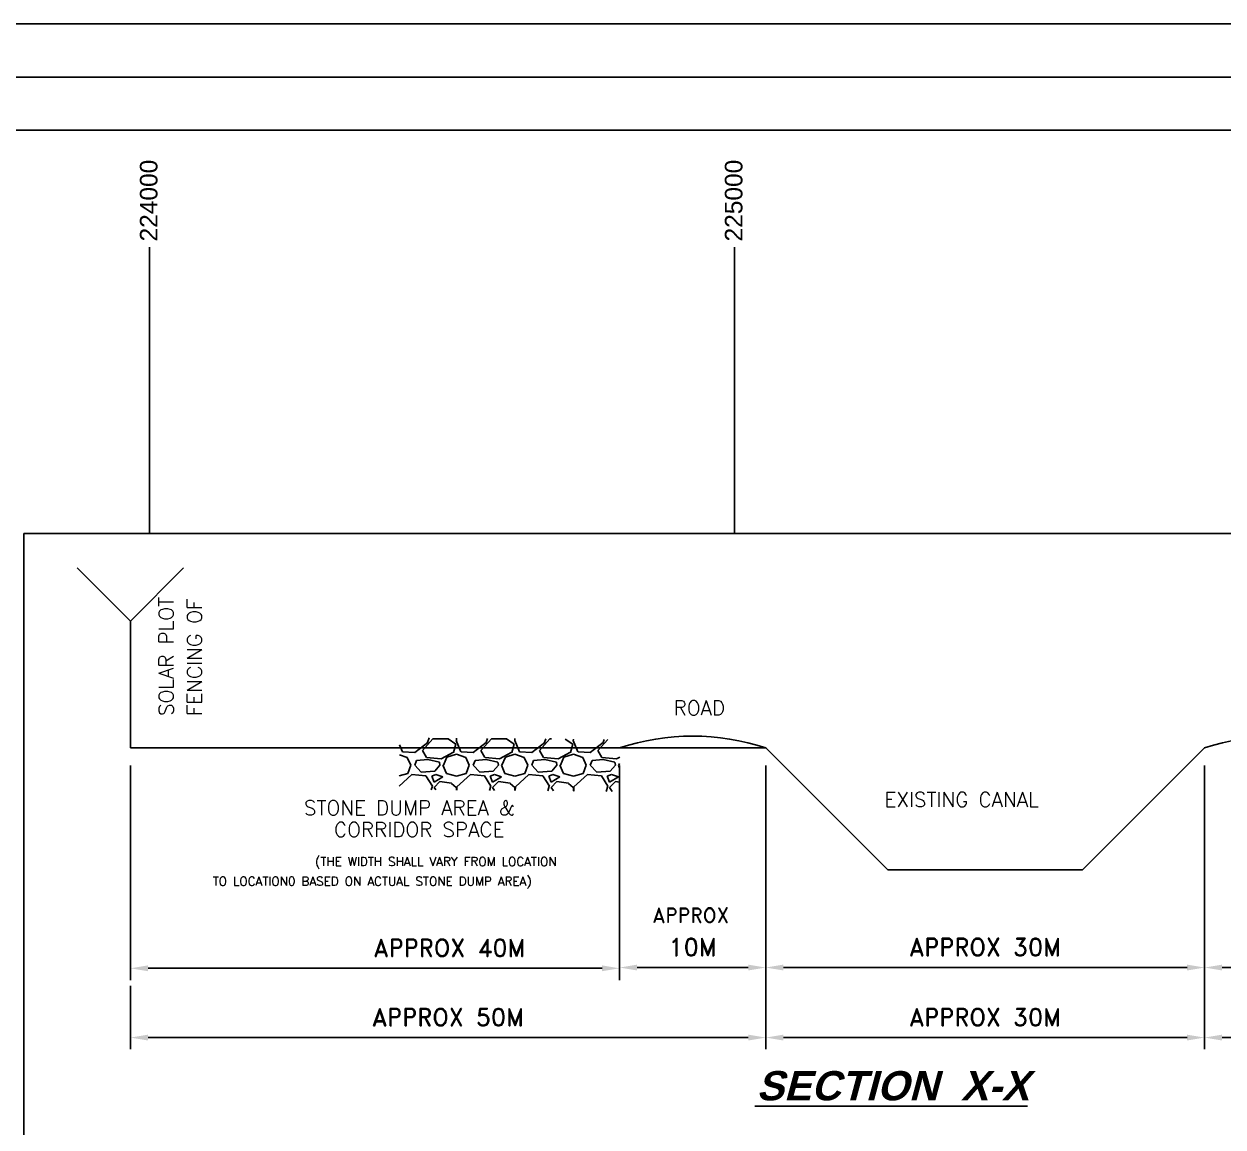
# Model space of a CAD drawing. Header units: metres. Extents: x 218545 to 227455, y 1543467 to 1556082.
# Drawn here: x 223786 to 225835, y 1554195 to 1556082 of the extents above; entities that cross this region are included whole.
import ezdxf

# ---------------------------------------------------------------- set-up
doc = ezdxf.new("R2010")
doc.units = ezdxf.units.M
doc.header["$MEASUREMENT"] = 0
doc.header["$PDMODE"] = 1
doc.header["$PDSIZE"] = -10
for name, color, linetype in [('AREA FOR SURVEY', 6, 'Continuous'), ('GRID', 250, 'Continuous'), ('IMAGE', 7, 'Continuous'), ('T', 1, 'Continuous')]:
    doc.layers.add(name, color=color, linetype=linetype)
doc.styles.add('ARIAL', font='arialbd.ttf')
doc.styles.add('ROMANS', font='romans')
doc.styles.add('ROMANT', font='romand.shx')
doc.styles.get("Standard").update_dxf_attribs({"font": 'arial.ttf'})
doc.dimstyles.get("Standard").update_dxf_attribs({"dimtxt": 0.18, "dimasz": 0.18, "dimexe": 0.18, "dimexo": 0.0625, "dimgap": 0.09, "dimtad": 0, "dimtih": 1, "dimtoh": 1, "dimdec": 4, "dimzin": 0, "dimdsep": 46, "dimtxsty": 'Standard', "dimcen": 0.09, "dimadec": 0, "dimazin": 0, "dimtfac": 1, "dimtdec": 4, "dimtofl": 0, "dimtmove": 0, "dimatfit": 3, "dimfxl": 1, "dimtolj": 1, "dimtzin": 0, "dimarcsym": 0})

# ---------------------------------------------------------------- blocks, each defined once
blk = doc.blocks.new('*D3')
at = {"layer": 'DEFPOINTS', "color": 0, "transparency": 16777216}
for p in [(225053.7, 1554843.7), (225803.7, 1554843.7), (225803.7, 1554468)]:
    blk.add_point(p, dxfattribs=at)
at = {"layer": 'T', "color": 1, "lineweight": -2, "transparency": 16777216}
for p, q in [((225053.7, 1554813.7), (225053.7, 1554448)), ((225803.7, 1554813.7), (225803.7, 1554448)), ((225083.7, 1554468), (225773.7, 1554468))]:
    blk.add_line(p, q, dxfattribs=at)
at = {"layer": 'T', "color": 1, "transparency": 16777216}
for points in [[(225083.7, 1554473), (225083.7, 1554463), (225053.7, 1554468)], [(225773.7, 1554473), (225773.7, 1554463), (225803.7, 1554468)]]:
    blk.add_solid(points, dxfattribs=at)
at = {"layer": 'T', "color": 1, "transparency": 16777216, "insert": (225428.7, 1554503), "char_height": 30, "attachment_point": 5, "style": 'ROMANT'}
blk.add_mtext('\\A1;APPROX 30M', dxfattribs=at)
blk = doc.blocks.new('*D4')
at = {"layer": 'DEFPOINTS', "color": 0, "transparency": 16777216}
for p in [(226053.7, 1554843.7), (225803.7, 1554828.7), (226053.7, 1554468)]:
    blk.add_point(p, dxfattribs=at)
at = {"layer": 'T', "color": 1, "lineweight": -2, "transparency": 16777216}
for p, q in [((226053.7, 1554813.7), (226053.7, 1554448)), ((225803.7, 1554798.7), (225803.7, 1554448)), ((225833.7, 1554468), (226023.7, 1554468))]:
    blk.add_line(p, q, dxfattribs=at)
at = {"layer": 'T', "color": 1, "transparency": 16777216}
for points in [[(225833.7, 1554473), (225833.7, 1554463), (225803.7, 1554468)], [(226023.7, 1554473), (226023.7, 1554463), (226053.7, 1554468)]]:
    blk.add_solid(points, dxfattribs=at)
at = {"layer": 'T', "color": 1, "transparency": 16777216, "insert": (225928.7, 1554503), "char_height": 30, "attachment_point": 5, "style": 'ROMANT'}
blk.add_mtext('\\A1;10M', dxfattribs=at)
blk = doc.blocks.new('*D6')
at = {"layer": 'DEFPOINTS', "color": 0, "transparency": 16777216}
for p in [(225803.7, 1554468), (226665.9, 1554466.7), (226665.9, 1554348.2)]:
    blk.add_point(p, dxfattribs=at)
at = {"layer": 'T', "color": 1, "lineweight": -2, "transparency": 16777216}
for p, q in [((225803.7, 1554438), (225803.7, 1554328.2)), ((226665.9, 1554436.7), (226665.9, 1554328.2)), ((225833.7, 1554348.2), (226635.9, 1554348.2))]:
    blk.add_line(p, q, dxfattribs=at)
at = {"layer": 'T', "color": 1, "transparency": 16777216}
for points in [[(225833.7, 1554353.2), (225833.7, 1554343.2), (225803.7, 1554348.2)], [(226635.9, 1554353.2), (226635.9, 1554343.2), (226665.9, 1554348.2)]]:
    blk.add_solid(points, dxfattribs=at)
at = {"layer": 'T', "color": 1, "transparency": 16777216, "insert": (226234.8, 1554383.2), "char_height": 30, "attachment_point": 5, "style": 'ROMANT'}
blk.add_mtext('\\A1;APPROX 50M', dxfattribs=at)
blk = doc.blocks.new('*D7')
at = {"layer": 'DEFPOINTS', "color": 0, "transparency": 16777216}
for p in [(225053.7, 1554843.7), (225803.7, 1554843.7), (225053.7, 1554468)]:
    blk.add_point(p, dxfattribs=at)
at = {"layer": 'T', "color": 1, "lineweight": -2, "transparency": 16777216}
for p, q in [((225053.7, 1554813.7), (225053.7, 1554448)), ((225803.7, 1554813.7), (225803.7, 1554448)), ((225773.7, 1554468), (225083.7, 1554468))]:
    blk.add_line(p, q, dxfattribs=at)
at = {"layer": 'T', "color": 1, "transparency": 16777216}
for points in [[(225083.7, 1554473), (225083.7, 1554463), (225053.7, 1554468)], [(225773.7, 1554473), (225773.7, 1554463), (225803.7, 1554468)]]:
    blk.add_solid(points, dxfattribs=at)
at = {"layer": 'T', "color": 1, "transparency": 16777216, "insert": (225428.7, 1554503), "char_height": 30, "attachment_point": 5, "style": 'ROMANT'}
blk.add_mtext('\\A1;APPROX 30M', dxfattribs=at)
blk = doc.blocks.new('*D8')
at = {"layer": 'DEFPOINTS', "color": 0, "transparency": 16777216}
for p in [(224803.7, 1554843.7), (225053.7, 1554828.7), (224803.7, 1554468)]:
    blk.add_point(p, dxfattribs=at)
at = {"layer": 'T', "color": 1, "lineweight": -2, "transparency": 16777216}
for p, q in [((224803.7, 1554813.7), (224803.7, 1554448)), ((225053.7, 1554798.7), (225053.7, 1554448)), ((225023.7, 1554468), (224833.7, 1554468))]:
    blk.add_line(p, q, dxfattribs=at)
at = {"layer": 'T', "color": 1, "transparency": 16777216}
for points in [[(224833.7, 1554473), (224833.7, 1554463), (224803.7, 1554468)], [(225023.7, 1554473), (225023.7, 1554463), (225053.7, 1554468)]]:
    blk.add_solid(points, dxfattribs=at)
at = {"layer": 'T', "color": 1, "transparency": 16777216, "insert": (224928.7, 1554503), "char_height": 30, "attachment_point": 5, "style": 'ROMANT'}
blk.add_mtext('\\A1;10M', dxfattribs=at)
blk = doc.blocks.new('*D9')
at = {"layer": 'DEFPOINTS', "color": 0, "transparency": 16777216}
for p in [(223967.6, 1554843.7), (224803.7, 1554828.7), (223967.6, 1554466.7)]:
    blk.add_point(p, dxfattribs=at)
at = {"layer": 'T', "color": 1, "lineweight": -2, "transparency": 16777216}
for p, q in [((223967.6, 1554813.7), (223967.6, 1554446.7)), ((224803.7, 1554798.7), (224803.7, 1554446.7)), ((224773.7, 1554466.7), (223997.6, 1554466.7))]:
    blk.add_line(p, q, dxfattribs=at)
at = {"layer": 'T', "color": 1, "transparency": 16777216}
for points in [[(223997.6, 1554471.7), (223997.6, 1554461.7), (223967.6, 1554466.7)], [(224773.7, 1554471.7), (224773.7, 1554461.7), (224803.7, 1554466.7)]]:
    blk.add_solid(points, dxfattribs=at)
at = {"layer": 'T', "color": 1, "transparency": 16777216, "insert": (224513.2, 1554501.7), "char_height": 30, "attachment_point": 5, "style": 'ROMANT'}
blk.add_mtext('\\A1;APPROX 40M', dxfattribs=at)
blk = doc.blocks.new('*D10')
at = {"layer": 'DEFPOINTS', "color": 0, "transparency": 16777216}
for p in [(223967.6, 1554466.7), (225053.7, 1554448), (223967.6, 1554348.2)]:
    blk.add_point(p, dxfattribs=at)
at = {"layer": 'T', "color": 1, "lineweight": -2, "transparency": 16777216}
for p, q in [((223967.6, 1554436.7), (223967.6, 1554328.2)), ((225053.7, 1554418), (225053.7, 1554328.2)), ((225023.7, 1554348.2), (223997.6, 1554348.2))]:
    blk.add_line(p, q, dxfattribs=at)
at = {"layer": 'T', "color": 1, "transparency": 16777216}
for points in [[(223997.6, 1554353.2), (223997.6, 1554343.2), (223967.6, 1554348.2)], [(225023.7, 1554353.2), (225023.7, 1554343.2), (225053.7, 1554348.2)]]:
    blk.add_solid(points, dxfattribs=at)
at = {"layer": 'T', "color": 1, "transparency": 16777216, "insert": (224510.6, 1554383.2), "char_height": 30, "attachment_point": 5, "style": 'ROMANT'}
blk.add_mtext('\\A1;APPROX 50M', dxfattribs=at)
blk = doc.blocks.new('*D11')
at = {"layer": 'DEFPOINTS', "color": 0, "transparency": 16777216}
for p in [(225053.7, 1554723.9), (225803.7, 1554723.9), (225053.7, 1554348.2)]:
    blk.add_point(p, dxfattribs=at)
at = {"layer": 'T', "color": 1, "lineweight": -2, "transparency": 16777216}
for p, q in [((225053.7, 1554693.9), (225053.7, 1554328.2)), ((225803.7, 1554693.9), (225803.7, 1554328.2)), ((225773.7, 1554348.2), (225083.7, 1554348.2))]:
    blk.add_line(p, q, dxfattribs=at)
at = {"layer": 'T', "color": 1, "transparency": 16777216}
for points in [[(225083.7, 1554353.2), (225083.7, 1554343.2), (225053.7, 1554348.2)], [(225773.7, 1554353.2), (225773.7, 1554343.2), (225803.7, 1554348.2)]]:
    blk.add_solid(points, dxfattribs=at)
at = {"layer": 'T', "color": 1, "transparency": 16777216, "insert": (225428.7, 1554383.2), "char_height": 30, "attachment_point": 5, "style": 'ROMANT'}
blk.add_mtext('\\A1;APPROX 30M', dxfattribs=at)

msp = doc.modelspace()

# ---------------------------------------------------------------- hatches: boundary and pattern name
at = {"layer": 'T'}
h = msp.add_hatch(dxfattribs=at)
h.set_pattern_fill('GRAVEL', color=256, scale=100)
h.set_pattern_definition([(228.0127875, (79895.999, 1551613.47), (-800, -900), [13.4536, -1331.908805]), (184.9697407, (79886.9986, 1551603.4702), (1200, 100), [23.0868, -2285.592476]), (132.510447, (79863.9986, 1551601.47), (1000, -1100), [16.2788, -1611.60326]), (267.273689, (79824.9986, 1551576.4702), (100, 2000), [21.0238, -2081.355804]), (292.833654, (79823.9986, 1551555.4702), (-500, 1200), [20.6155, -2040.93731]), (357.273689, (79831.9986, 1551536.4702), (-2000, 100), [21.0238, -2081.355804]), (37.6942405, (79852.9986, 1551535.4702), (-1300, -1000), [27.8029, -2752.484855]), (72.2553284, (79874.9986, 1551552.4702), (700, 2200), [26.2488, -2598.63215]), (121.4295656, (79882.9986, 1551577.4702), (-800, 1300), [21.095, -2088.40731]), (175.236358, (79871.999, 1551595.47), (1100, -100), [24.0832, -1180.07626]), (222.3974378, (79847.9986, 1551597.4702), (-1200, -1100), [31.1448, -3083.3375]), (138.814075, (79923.999, 1551575.47), (-700, 600), [10.6301, -1052.38448]), (171.4692344, (79915.9986, 1551582.47), (1300, -200), [20.2237, -2002.15114]), (225, (79896, 1551585.47), (-1e-14, -100), [14.1421, -127.279256]), (203.19859, (79888.999, 1551597.47), (500, 200), [7.6158, -753.96151]), (291.80141, (79881.999, 1551594.47), (-100, 300), [10.7703, -527.74618]), (30.963757, (79885.999, 1551584.47), (300, 200), [17.4929, -565.60229]), (161.56505, (79901, 1551593.47), (200, -100), [12.6491, -303.578666]), (16.3895403, (79823.9986, 1551594.47), (1000, 300), [17.72, -1754.284515]), (70.346176, (79840.9986, 1551599.47), (-400, -1100), [14.8661, -1471.740775]), (293.19859, (79900.999, 1551613.47), (-200, 500), [15.2315, -746.34581]), (343.6104597, (79906.9986, 1551599.47), (-1000, 300), [17.72, -1754.284515]), (339.443955, (79823.999, 1551532.47), (-500, 200), [17.088, -837.312375]), (294.7751406, (79839.9986, 1551526.47), (-500, 1100), [14.3178, -1417.464306]), (66.80141, (79901.999, 1551513.47), (200, 500), [15.2315, -746.34581]), (17.3540246, (79907.9986, 1551527.47), (-1300, -400), [16.7631, -1659.54236]), (69.443955, (79852.999, 1551513.47), (-200, -500), [8.544, -845.856375]), (101.309932, (79895.999, 1551513.47), (-100, 400), [5.099, -504.80295]), (165.963757, (79894.999, 1551518.47), (300, -100), [20.6155, -391.69506]), (186.009006, (79874.9986, 1551523.47), (1000, 100), [19.105, -1891.39232]), (303.690068, (79886, 1551575.47), (-100, 200), [14.4222, -346.13293]), (353.1572266, (79893.9986, 1551563.4702), (1700, -200), [25.1794, -2492.75626]), (60.945396, (79918.999, 1551560.47), (-400, -700), [10.2956, -1019.267414]), (90, (79924, 1551569.47), (-100, 100), [6, -94]), (120.256437, (79872.9986, 1551526.47), (400, -700), [13.8924, -1375.352]), (48.0127875, (79865.999, 1551538.47), (800, 900), [26.9072, -1318.455205]), (0, (79884, 1551558.47), (100, 100), [26, -74]), (325.3048465, (79909.9986, 1551558.47), (1000, -700), [15.8114, -1565.32743]), (254.054604, (79922.999, 1551549.47), (-100, -400), [14.5602, -713.45079]), (207.6459754, (79918.9986, 1551535.4702), (-1900, -1000), [23.7065, -2346.94742]), (175.4260787, (79897.9986, 1551524.4702), (-1300, 100), [25.0799, -2482.90734])])
h.paths.add_polyline_path([(224427.65707, 1554861.33307), (224804.20304, 1554858.12309), (224803.24091, 1554769.21833), (224426.69494, 1554772.42831)])

# ---------------------------------------------------------------- linework, layer by layer
at = {"elevation": -1469.86579}
for points in [[(218545.13969, 1543466.9545), (227455.13969, 1543466.9545), (227455.13969, 1556081.9545), (218545.13969, 1556081.9545)], [(218636.04878, 1543557.86359), (227364.2306, 1543557.86359), (227364.2306, 1555991.04541), (218636.04878, 1555991.04541)], [(218726.95788, 1543648.77268), (227273.32151, 1543648.77268), (227273.32151, 1555900.13632), (218726.95788, 1555900.13632)]]:
    msp.add_lwpolyline(points, close=True, dxfattribs=at)
at = {"layer": 'GRID', "linetype": 'Continuous'}
for p, q in [((218800.13969, 1555900.13632, -1469.86579), (227200.13969, 1555900.13632, -1469.86579)), ((224000.13969, 1555700.13632, -1469.86579), (224000.13969, 1555210.22282, -1469.86579)), ((225000.13969, 1555700.13632, -1469.86579), (225000.13969, 1555210.22282, -1469.86579))]:
    msp.add_line(p, q, dxfattribs=at)
at = {"layer": 'IMAGE', "elevation": -1469.86579}
msp.add_lwpolyline([(223785.1046, 1555210.22282), (226888.16297, 1555210.22282), (226888.16297, 1554159.58013), (223785.1046, 1554159.58013)], close=True, dxfattribs=at)
at = {"layer": 'T'}
for p, q in [((223876.63869, 1555151.65423, -1469.86579), (223967.57023, 1555060.72268, -1469.86579)), ((224058.50177, 1555151.65423, -1469.86579), (223967.57023, 1555060.72268, -1469.86579)), ((223967.57023, 1554843.67071, -1469.86579), (223967.57023, 1555060.72268, -1469.86579)), ((225053.72197, 1554843.67071, -1469.86579), (223967.57023, 1554843.67071, -1469.86579)), ((225053.72197, 1554843.67071, -1469.86579), (225262.15687, 1554635.23582, -1469.86579)), ((225053.72197, 1554843.67071, -1469.86579), (225262.15687, 1554635.23582, -1469.86579)), ((225803.72197, 1554843.67071, -1469.86579), (225595.28708, 1554635.23582, -1469.86579)), ((225803.72197, 1554843.67071, -1469.86579), (225595.28708, 1554635.23582, -1469.86579)), ((225262.15687, 1554635.23582, -1469.86579), (225595.28708, 1554635.23582, -1469.86579)), ((225595.28708, 1554635.23582, -1469.86579), (225262.15687, 1554635.23582, -1469.86579))]:
    msp.add_line(p, q, dxfattribs=at)
for centre in [(224928.72197, 1554469.81027, -1469.86579), (225928.72197, 1554469.81027, -1469.86579)]:
    msp.add_arc(centre, 394.20379, 71.51267438, 108.48732562, dxfattribs=at)

# ---------------------------------------------------------------- texts
at = {"layer": 'AREA FOR SURVEY', "style": 'ROMANS'}
for s, p in [('SOLAR PLOT', (224041.18966, 1554898.54148, -1469.86579)), ('FENCING OF', (224089.51606, 1554898.54148, -1469.86579))]:
    msp.add_text(s, height=25, rotation=90, dxfattribs=at).set_placement(p)
for s, height, p in [('ROAD', 25, (224896.09955, 1554899.5528, -1469.86579)), ('EXISTING CANAL', 25, (225256.50727, 1554742.76031, -1469.86579)), ('STONE DUMP AREA & ', 25, (224264.10409, 1554728.67997, -1469.86579)), (' CORRIDOR SPACE', 25, (224298.35325, 1554691.4159, -1469.86579)), ('(THE WIDTH SHALL VARY FROM LOCATION ', 15, (224283.19305, 1554641.82886, -1469.86579)), ('TO LOCATION0 BASED ON ACTUAL STONE DUMP AREA)', 15, (224108.21497, 1554608.13398, -1469.86579))]:
    msp.add_text(s, height=height, dxfattribs=at).set_placement(p)
at = {"layer": 'AREA FOR SURVEY', "style": 'ARIAL', "oblique": 15}
msp.add_text('%%USECTION  X-X', height=50, dxfattribs=at).set_placement((225037.85295, 1554240.8609, -1469.86579))
at = {"layer": 'GRID', "linetype": 'Continuous'}
for s, p in [('224000', (224013.68295, 1555709.91512, -1469.86579)), ('225000', (225013.68295, 1555709.91512, -1469.86579))]:
    msp.add_text(s, height=30, rotation=90, dxfattribs=at).set_placement(p)
at = {"layer": 'T', "insert": (224925.55467, 1554557.39699, -1469.86579), "char_height": 25, "attachment_point": 5, "style": 'ROMANT'}
msp.add_mtext('\\A1;APPROX', dxfattribs=at)

# ---------------------------------------------------------------- dimensions: what is measured, and where the dimension line sits
at = {"layer": 'T'}
dim = msp.add_linear_dim(base=(223967.57023, 1554466.70904, -1469.86579), p1=(224803.72197, 1554828.67071, -1469.86579), p2=(223967.57023, 1554843.67071, -1469.86579), angle=180, text='APPROX 40M', dimstyle='Standard', override={"dimscale": 10, "dimtxt": 3, "dimasz": 3, "dimexe": 2, "dimexo": 3, "dimgap": 2, "dimtad": 1, "dimtih": 0, "dimdec": 0, "dimtxsty": 'ROMANT', "dimclrd": 1, "dimclre": 1, "dimclrt": 1, "dimtdec": 0, "dimtix": 1, "dimfxl": 1.25}, dxfattribs=at)
dim.commit()
dim.dimension.update_dxf_attribs({"geometry": '*D9', "text_midpoint": (224513.20481, 1554466.70904, -1469.86579), "dimtype": 160})
for base, p1, p2, text, picture, middle in [((224803.72197, 1554467.95904, -1469.86579), (225053.72197, 1554828.67071, -1469.86579), (224803.72197, 1554843.67071, -1469.86579), '10M', '*D8', (224928.72197, 1554502.95904, -1469.86579)), ((225053.72197, 1554467.95904, -1469.86579), (225803.72197, 1554843.67071, -1469.86579), (225053.72197, 1554843.67071, -1469.86579), 'APPROX 30M', '*D7', (225428.72197, 1554502.95904, -1469.86579)), ((225053.7221, 1554348.22536, -1469.86579), (225803.7221, 1554723.93703, -1469.86579), (225053.7221, 1554723.93703, -1469.86579), 'APPROX 30M', '*D11', (225428.7221, 1554383.22536, -1469.86579)), ((223967.57023, 1554348.22536, -1469.86579), (225053.72197, 1554447.95904, -1469.86579), (223967.57023, 1554466.70904, -1469.86579), 'APPROX 50M', '*D10', (224510.6461, 1554383.22536, -1469.86579))]:
    dim = msp.add_linear_dim(base=base, p1=p1, p2=p2, angle=180, text=text, dimstyle='Standard', override={"dimscale": 10, "dimtxt": 3, "dimasz": 3, "dimexe": 2, "dimexo": 3, "dimgap": 2, "dimtad": 1, "dimtih": 0, "dimdec": 0, "dimtxsty": 'ROMANT', "dimclrd": 1, "dimclre": 1, "dimclrt": 1, "dimtdec": 0, "dimtix": 1, "dimfxl": 1.25}, dxfattribs=at)
    dim.commit()
    dim.dimension.update_dxf_attribs({"geometry": picture, "text_midpoint": middle})
for base, p1, p2, text, picture, middle in [((225803.72197, 1554467.95904, -1469.86579), (225053.72197, 1554843.67071, -1469.86579), (225803.72197, 1554843.67071, -1469.86579), 'APPROX 30M', '*D3', (225428.72197, 1554502.95904, -1469.86579)), ((226053.72197, 1554467.95904, -1469.86579), (225803.72197, 1554828.67071, -1469.86579), (226053.72197, 1554843.67071, -1469.86579), '10M', '*D4', (225928.72197, 1554502.95904, -1469.86579)), ((226665.93285, 1554348.22536, -1469.86579), (225803.72197, 1554467.95904, -1469.86579), (226665.93285, 1554466.70904, -1469.86579), 'APPROX 50M', '*D6', (226234.82741, 1554383.22536, -1469.86579))]:
    dim = msp.add_linear_dim(base=base, p1=p1, p2=p2, text=text, dimstyle='Standard', override={"dimscale": 10, "dimtxt": 3, "dimasz": 3, "dimexe": 2, "dimexo": 3, "dimgap": 2, "dimtad": 1, "dimtih": 0, "dimdec": 0, "dimtxsty": 'ROMANT', "dimclrd": 1, "dimclre": 1, "dimclrt": 1, "dimtdec": 0, "dimtix": 1, "dimfxl": 1.25}, dxfattribs=at)
    dim.commit()
    dim.dimension.update_dxf_attribs({"geometry": picture, "text_midpoint": middle})

doc.saveas('drawing.dxf')
